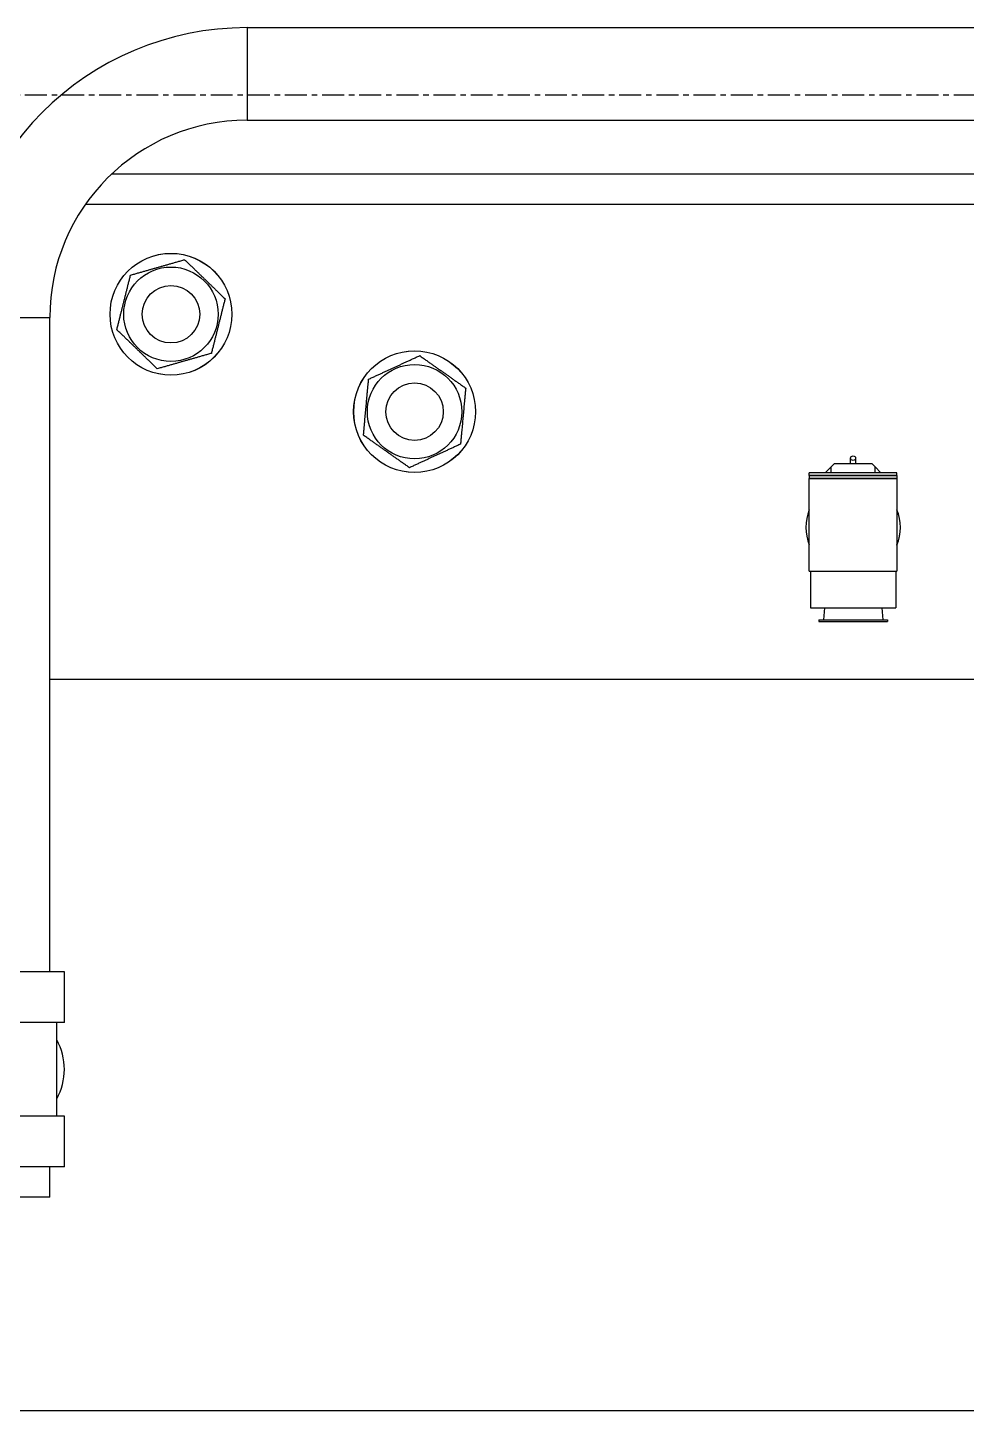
# Model space of a CAD drawing. Header units: inches. Extents: x -883 to 808, y -248 to 1051.
# Drawn here: x 289.94 to 309.21, y -176.68 to -148.29 of the extents above; entities that cross this region are included whole.
import ezdxf

# ---------------------------------------------------------------- set-up
doc = ezdxf.new("R2010")
doc.units = ezdxf.units.IN
doc.header["$MEASUREMENT"] = 0
doc.linetypes.add('CHAIN', pattern=[0.7087, 0.4724, -0.0591, 0.1181, -0.0591])
doc.layers.get('0').update_dxf_attribs({"linetype": 'CONTINUOUS'})
doc.layers.add('EQUIPMENT - COMPRESSORS', color=41, linetype='CONTINUOUS')
doc.layers.add('TEXT', color=7, linetype='CONTINUOUS')

# ---------------------------------------------------------------- blocks, each defined once
blk = doc.blocks.new('A$Ce5854fb8')
for p, q in [((65.542, 29.585), (65.542, 27.685)), ((65.542, 29.585), (82.892, 29.585)), ((65.542, 27.685), (82.892, 27.685)), ((83.542, 26.577), (62.759, 26.577)), ((84.396, 25.952), (62.221, 25.952)), ((59.592, 23.635), (61.492, 23.635)), ((61.492, 10.202), (61.492, 23.635)), ((77.927, 20.629), (77.927, 20.747)), ((78.032, 20.629), (78.032, 20.747)), ((78.879, 20.449), (77.079, 20.449)), ((77.079, 20.389), (77.079, 20.449)), ((77.409, 20.449), (77.529, 20.569)), ((77.529, 20.569), (77.589, 20.629)), ((77.529, 20.449), (77.529, 20.569)), ((78.369, 20.629), (77.589, 20.629)), ((78.429, 20.569), (78.369, 20.629)), ((78.429, 20.449), (78.429, 20.569)), ((78.549, 20.449), (78.429, 20.569)), ((78.879, 20.389), (78.879, 20.449)), ((78.879, 20.389), (77.079, 20.389)), ((77.079, 20.389), (77.079, 20.327)), ((77.079, 20.389), (78.879, 20.389)), ((77.079, 18.427), (77.079, 20.327)), ((78.879, 20.327), (77.079, 20.327)), ((77.079, 20.327), (78.879, 20.327)), ((78.879, 20.389), (78.879, 20.327)), ((78.879, 20.327), (78.879, 18.427)), ((77.079, 18.427), (78.879, 18.427)), ((77.104, 18.427), (77.104, 17.677)), ((78.854, 18.427), (78.854, 17.677)), ((77.104, 17.677), (78.854, 17.677)), ((77.392, 17.677), (77.372, 17.427)), ((78.567, 17.677), (78.587, 17.427)), ((77.274, 17.427), (78.684, 17.427)), ((77.274, 17.427), (77.274, 17.395)), ((77.274, 17.395), (78.684, 17.395)), ((78.684, 17.427), (78.684, 17.395)), ((86.73, 16.202), (61.492, 16.202)), ((86.73, 16.202), (61.492, 16.202)), ((86.73, 16.202), (61.492, 16.202)), ((61.792, 10.202), (59.292, 10.202)), ((61.792, 9.163), (61.792, 10.202)), ((61.792, 9.163), (59.292, 9.163)), ((61.636, 7.241), (61.636, 9.163)), ((61.792, 7.241), (59.292, 7.241)), ((61.792, 6.202), (61.792, 7.241)), ((61.792, 6.202), (59.292, 6.202)), ((61.492, 5.577), (61.492, 6.202)), ((61.492, 5.577), (59.592, 5.577))]:
    blk.add_line(p, q)
at = {"linetype": 'CHAIN', "ltscale": 0.952448}
blk.add_line((125.476, 28.202), (0, 28.202), dxfattribs=at)
for centre, radius in [((63.979, 23.702), 1.25), ((63.98, 23.702), 1.25), ((63.98, 23.702), 1.25), ((63.979, 23.702), 0.969), ((63.979, 23.702), 0.59), ((68.979, 21.702), 1.25), ((68.98, 21.702), 1.25), ((68.98, 21.702), 1.25), ((68.979, 21.702), 0.969), ((68.979, 21.702), 0.59)]:
    blk.add_circle(centre, radius)
for centre, radius, start, end in [((65.542, 23.635), 5.95, 90, 180), ((65.542, 23.635), 4.05, 90, 180), ((77.979, 19.327), 0.97, 158.0998, 201.9002), ((77.98, 19.327), 0.97, 158.1791, 201.8209), ((77.98, 19.327), 0.97, 158.1791, 201.8209), ((77.98, 19.327), 0.97, 338.0208, 21.9792), ((77.98, 19.327), 0.97, 338.0208, 21.9792), ((77.979, 19.327), 0.97, 338.0998, 21.9002), ((60.542, 8.202), 1.25, 331.0687, 28.9313)]:
    blk.add_arc(centre, radius, start, end)
blk.add_ellipse((77.979, 20.747), major_axis=(-0.0527, 0), ratio=0.866025)
for points in [[(63.15, 24.505), (63.705, 24.664), (64.26, 24.822)], [(64.26, 24.822), (64.675, 24.42), (65.09, 24.019)], [(62.869, 23.385), (63.009, 23.945), (63.15, 24.505)], [(65.09, 24.019), (64.949, 23.459), (64.809, 22.899)], [(63.698, 22.582), (63.284, 22.984), (62.869, 23.385)], [(64.809, 22.899), (64.254, 22.74), (63.698, 22.582)], [(68.036, 22.368), (68.56, 22.61), (69.084, 22.852)], [(69.084, 22.852), (69.556, 22.519), (70.028, 22.186)], [(67.931, 21.218), (67.983, 21.793), (68.036, 22.368)], [(70.028, 22.186), (69.975, 21.611), (69.923, 21.036)], [(68.874, 20.552), (68.402, 20.885), (67.931, 21.218)], [(69.923, 21.036), (69.398, 20.794), (68.874, 20.552)]]:
    blk.add_rational_spline(points, [1.39230484541, 1.60769515459, 1.39230484541], degree=2)

msp = doc.modelspace()

# ---------------------------------------------------------------- linework, layer by layer
at = {"layer": 'TEXT'}
msp.add_line((-757.14091, -176.67593), (707.13671, -176.67593), dxfattribs=at)

# ---------------------------------------------------------------- block references
at = {"layer": 'EQUIPMENT - COMPRESSORS'}
msp.add_blockref('A$Ce5854fb8', (228.90563, -177.87785), dxfattribs=at)

doc.saveas('drawing.dxf')
